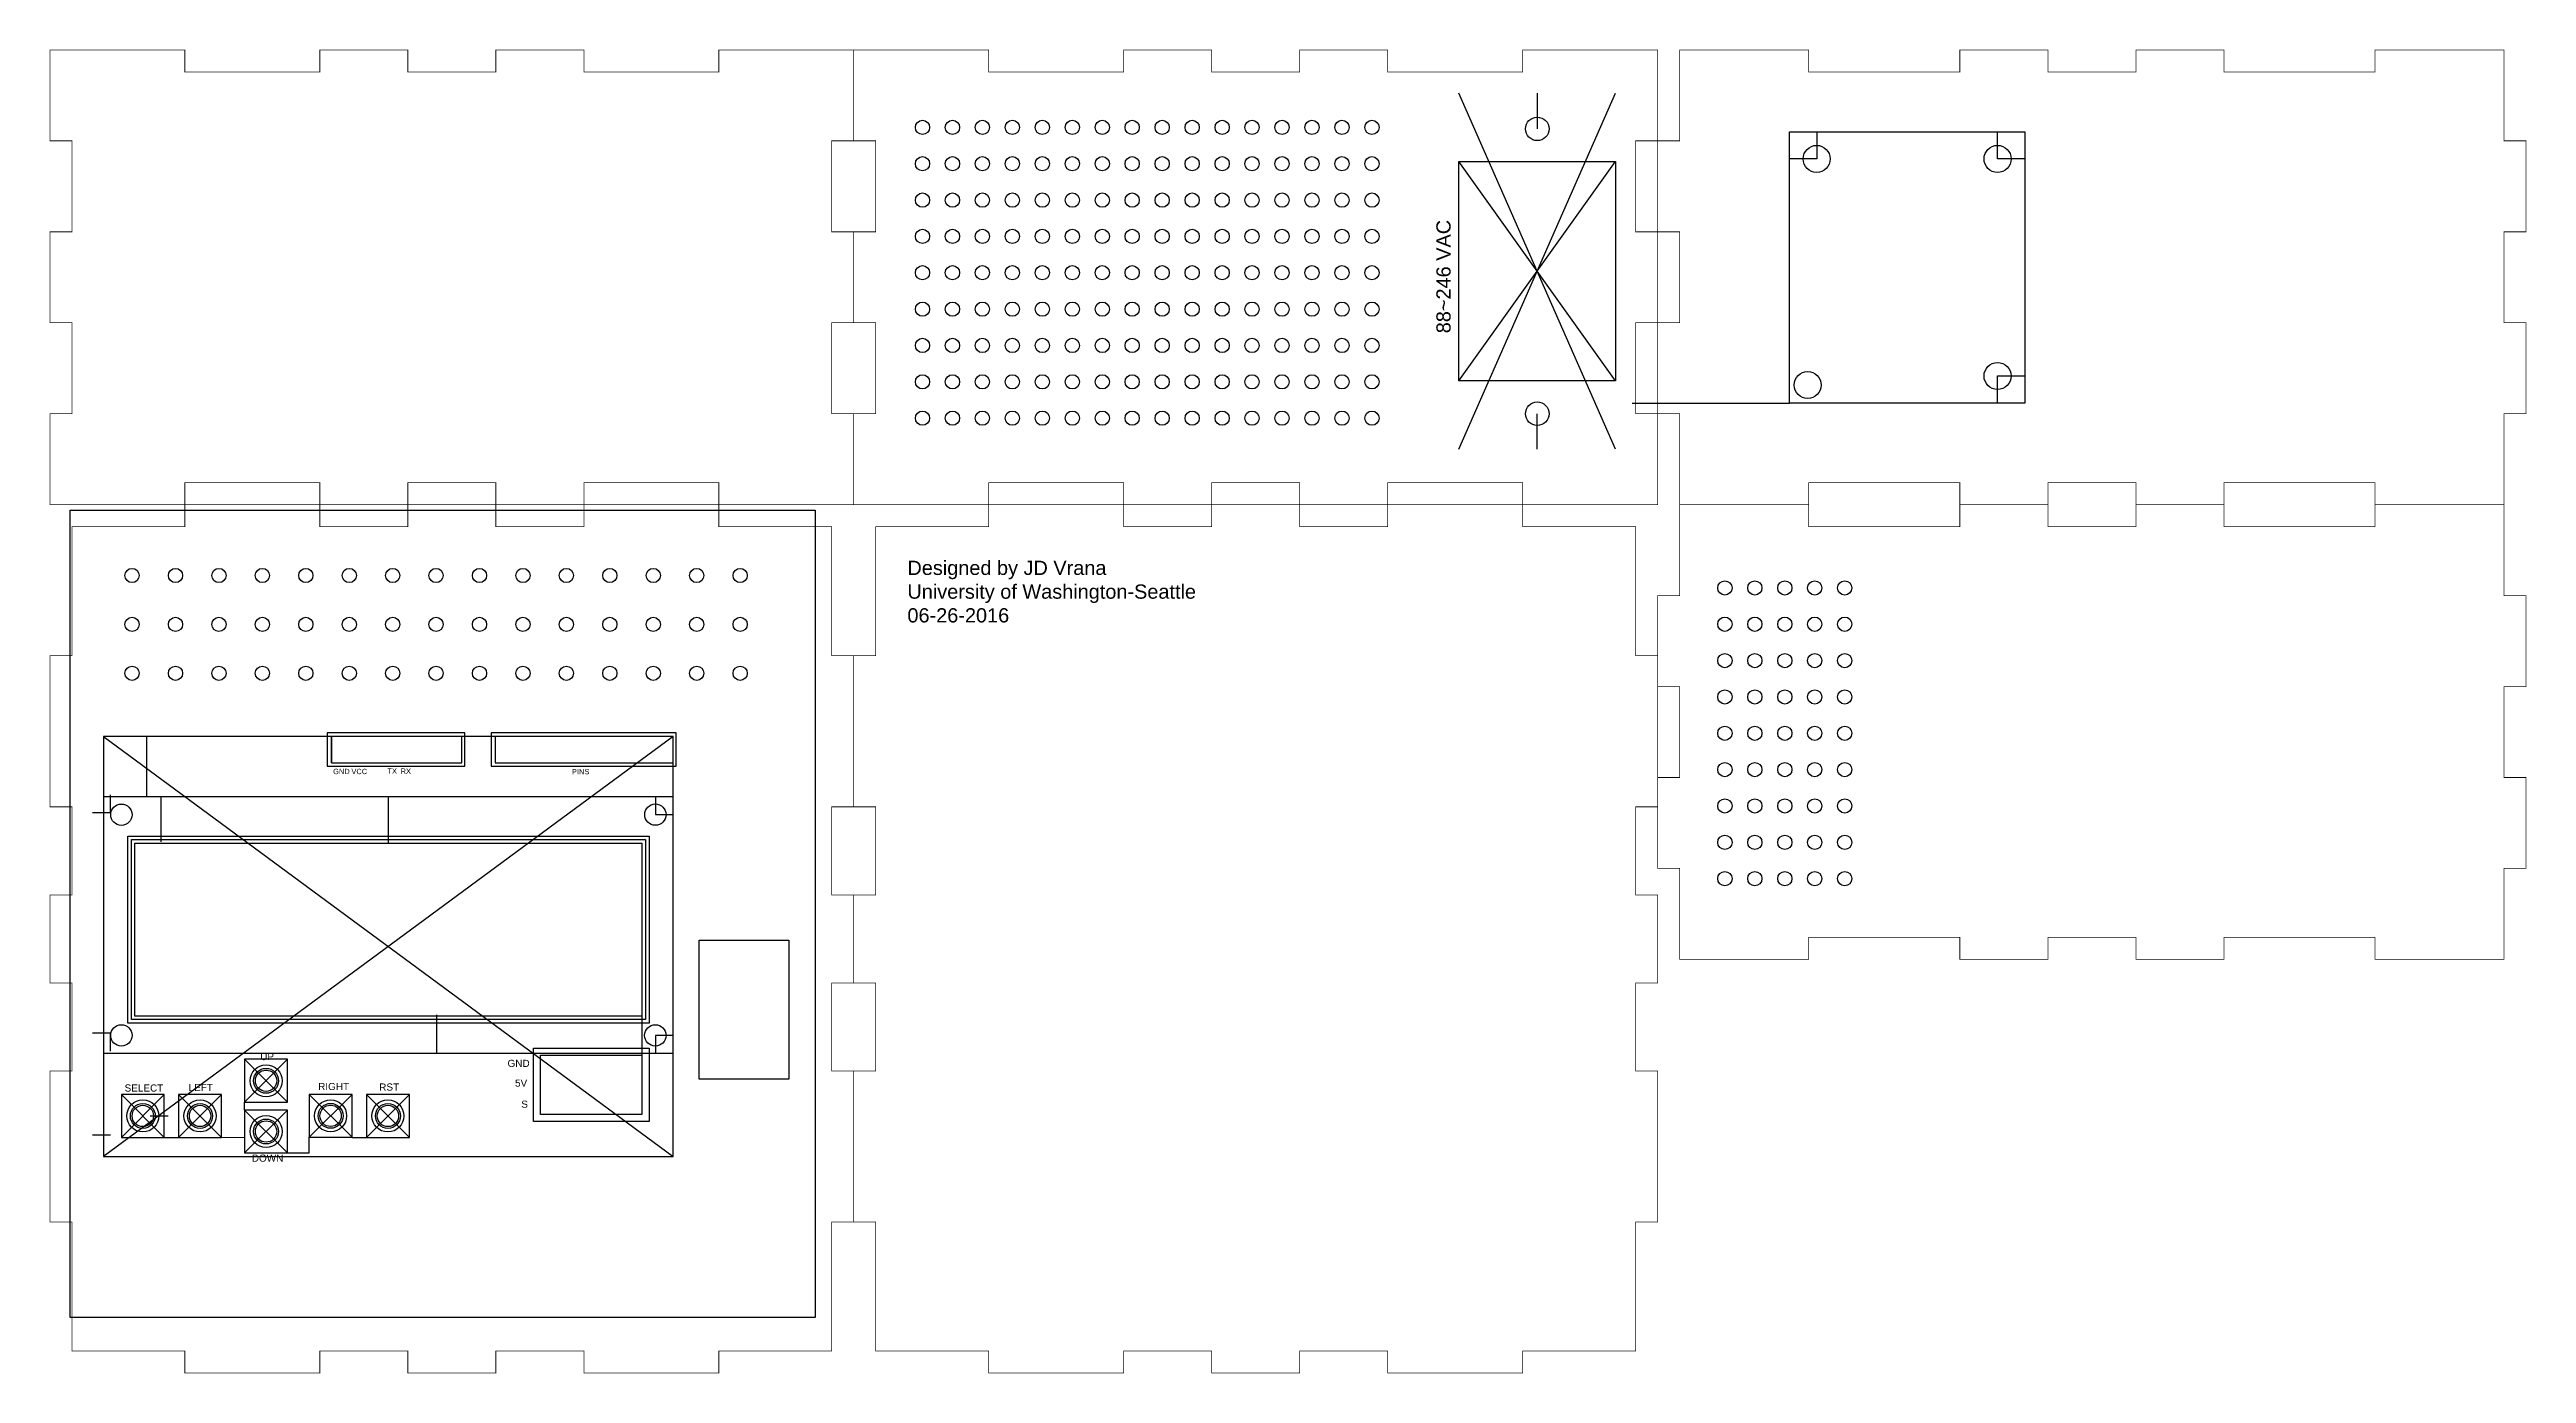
# Model space of a CAD drawing. Header units: inches. Extents: x 2.8 to 51.6, y -3 to 63.
# Drawn here: x 16.86 to 51.64, y 44.37 to 62.96 of the extents above; entities that cross this region are included whole.
import ezdxf

# ---------------------------------------------------------------- set-up
doc = ezdxf.new("R2010")
doc.units = ezdxf.units.IN
doc.header["$MEASUREMENT"] = 0
doc.layers.get('0').update_dxf_attribs({"color": 6})
for name, color, linetype in [('Cut', 1, 'Continuous'), ('Engrave', 2, 'Continuous'), ('Silk', 7, 'Continuous')]:
    doc.layers.add(name, color=color, linetype=linetype)
doc.styles.get("Standard").update_dxf_attribs({"font": 'Arial.ttf'})

# ---------------------------------------------------------------- blocks, each defined once
blk = doc.blocks.new('*U14')
blk.add_circle((0.038, 0.267), 0.1)
blk = doc.blocks.new('*U15')
at = {"layer": 'Cut', "color": 0, "linetype": 'ByBlock', "lineweight": -2, "transparency": 16777216}
for p in [(0, 0), (0.61, 0), (1.22, 0), (1.83, 0), (2.44, 0), (3.05, 0), (3.66, 0), (4.269, 0), (4.879, 0), (5.489, 0), (6.099, 0), (6.709, 0), (7.319, 0), (7.929, 0), (8.539, 0), (0, -0.686), (0.61, -0.686), (1.22, -0.686), (1.83, -0.686), (2.44, -0.686), (3.05, -0.686), (3.66, -0.686), (4.269, -0.686), (4.879, -0.686), (5.489, -0.686), (6.099, -0.686), (6.709, -0.686), (7.319, -0.686), (7.929, -0.686), (8.539, -0.686), (0, -1.372), (0.61, -1.372), (1.22, -1.372), (1.83, -1.372), (2.44, -1.372), (3.05, -1.372), (3.66, -1.372), (4.269, -1.372), (4.879, -1.372), (5.489, -1.372), (6.099, -1.372), (6.709, -1.372), (7.319, -1.372), (7.929, -1.372), (8.539, -1.372)]:
    blk.add_blockref('*U14', p, dxfattribs=at)
blk = doc.blocks.new('*U16')
blk.add_circle((0.038, 0.267), 0.1)
blk = doc.blocks.new('*U18')
at = {"layer": 'Cut', "color": 0, "linetype": 'ByBlock', "lineweight": -2, "transparency": 16777216}
for p in [(0, 0), (0.421, 0), (0.842, 0), (1.262, 0), (1.683, 0), (2.104, 0), (2.525, 0), (2.945, 0), (3.366, 0), (3.787, 0), (4.208, 0), (4.628, 0), (5.049, 0), (5.47, 0), (5.891, 0), (6.312, 0), (0, -0.51), (0.421, -0.51), (0.842, -0.51), (1.262, -0.51), (1.683, -0.51), (2.104, -0.51), (2.525, -0.51), (2.945, -0.51), (3.366, -0.51), (3.787, -0.51), (4.208, -0.51), (4.628, -0.51), (5.049, -0.51), (5.47, -0.51), (5.891, -0.51), (6.312, -0.51), (0, -1.021), (0.421, -1.021), (0.842, -1.021), (1.262, -1.021), (1.683, -1.021), (2.104, -1.021), (2.525, -1.021), (2.945, -1.021), (3.366, -1.021), (3.787, -1.021), (4.208, -1.021), (4.628, -1.021), (5.049, -1.021), (5.47, -1.021), (5.891, -1.021), (6.312, -1.021), (0, -1.531), (0.421, -1.531), (0.842, -1.531), (1.262, -1.531), (1.683, -1.531), (2.104, -1.531), (2.525, -1.531), (2.945, -1.531), (3.366, -1.531), (3.787, -1.531), (4.208, -1.531), (4.628, -1.531), (5.049, -1.531), (5.47, -1.531), (5.891, -1.531), (6.312, -1.531), (0, -2.041), (0.421, -2.041), (0.842, -2.041), (1.262, -2.041), (1.683, -2.041), (2.104, -2.041), (2.525, -2.041), (2.945, -2.041), (3.366, -2.041), (3.787, -2.041), (4.208, -2.041), (4.628, -2.041), (5.049, -2.041), (5.47, -2.041), (5.891, -2.041), (6.312, -2.041), (0, -2.552), (0.421, -2.552), (0.842, -2.552), (1.262, -2.552), (1.683, -2.552), (2.104, -2.552), (2.525, -2.552), (2.945, -2.552), (3.366, -2.552), (3.787, -2.552), (4.208, -2.552), (4.628, -2.552), (5.049, -2.552), (5.47, -2.552), (5.891, -2.552), (6.312, -2.552), (0, -3.062), (0.421, -3.062), (0.842, -3.062), (1.262, -3.062), (1.683, -3.062), (2.104, -3.062), (2.525, -3.062), (2.945, -3.062), (3.366, -3.062), (3.787, -3.062), (4.208, -3.062), (4.628, -3.062), (5.049, -3.062), (5.47, -3.062), (5.891, -3.062), (6.312, -3.062), (0, -3.573), (0.421, -3.573), (0.842, -3.573), (1.262, -3.573), (1.683, -3.573), (2.104, -3.573), (2.525, -3.573), (2.945, -3.573), (3.366, -3.573), (3.787, -3.573), (4.208, -3.573), (4.628, -3.573), (5.049, -3.573), (5.47, -3.573), (5.891, -3.573), (6.312, -3.573), (0, -4.083), (0.421, -4.083), (0.842, -4.083), (1.262, -4.083), (1.683, -4.083), (2.104, -4.083), (2.525, -4.083), (2.945, -4.083), (3.366, -4.083), (3.787, -4.083), (4.208, -4.083), (4.628, -4.083), (5.049, -4.083), (5.47, -4.083), (5.891, -4.083), (6.312, -4.083)]:
    blk.add_blockref('*U16', p, dxfattribs=at)
blk = doc.blocks.new('*U19')
blk.add_circle((0.038, 0.267), 0.1)
blk = doc.blocks.new('*U21')
at = {"layer": 'Cut', "color": 0, "linetype": 'ByBlock', "lineweight": -2, "transparency": 16777216}
for p in [(0, 0), (0.421, 0), (0.842, 0), (1.262, 0), (1.683, 0), (0, -0.51), (0.421, -0.51), (0.842, -0.51), (1.262, -0.51), (1.683, -0.51), (0, -1.021), (0.421, -1.021), (0.842, -1.021), (1.262, -1.021), (1.683, -1.021), (0, -1.531), (0.421, -1.531), (0.842, -1.531), (1.262, -1.531), (1.683, -1.531), (0, -2.041), (0.421, -2.041), (0.842, -2.041), (1.262, -2.041), (1.683, -2.041), (0, -2.552), (0.421, -2.552), (0.842, -2.552), (1.262, -2.552), (1.683, -2.552), (0, -3.062), (0.421, -3.062), (0.842, -3.062), (1.262, -3.062), (1.683, -3.062), (0, -3.573), (0.421, -3.573), (0.842, -3.573), (1.262, -3.573), (1.683, -3.573), (0, -4.083), (0.421, -4.083), (0.842, -4.083), (1.262, -4.083), (1.683, -4.083)]:
    blk.add_blockref('*U19', p, dxfattribs=at)

msp = doc.modelspace()

# ---------------------------------------------------------------- linework, layer by layer
for p, q in [((36.65172, 57.34342, 6.69957), (38.85172, 62.34342, 6.69957)), ((38.85172, 57.34342, 6.69957), (36.65172, 62.34342, 6.69957)), ((37.75172, 62.34342, 6.69957), (37.75172, 61.84342, 6.69957)), ((36.65172, 58.30342, 6.69957), (38.85172, 61.38342, 6.69957)), ((38.85172, 58.30342, 6.69957), (36.65172, 61.38342, 6.69957)), ((37.75172, 57.34342, 6.69957), (37.75172, 57.84342, 6.69957)), ((39.08477, 57.99245, 4.48237), (41.29477, 57.99245, 4.48237))]:
    msp.add_line(p, q)
at = {"elevation": 4.48237}
for points in [[(41.29477, 57.99245), (41.29477, 61.80245), (44.59677, 61.80245), (44.59677, 57.99245)], [(41.29477, 61.80245), (41.67577, 61.80245), (41.67577, 61.42145), (41.29477, 61.42145)], [(44.59677, 61.80245), (44.59677, 61.42145), (44.21577, 61.42145), (44.21577, 61.80245)], [(44.59677, 57.99245), (44.21577, 57.99245), (44.21577, 58.37345), (44.59677, 58.37345)]]:
    msp.add_lwpolyline(points, close=True, dxfattribs=at)
msp.add_lwpolyline([(17.14803, 56.4887), (27.61147, 56.4887), (27.61147, 45.15305), (17.14803, 45.15305)], close=True)
at = {"layer": 'Cut', "elevation": 4.48237}
for points in [[(16.86477, 62.95245, 0.0103, 0.0103, 0), (18.75997, 62.95245, 0.0103, 0.0103, 0), (18.75997, 62.64345, 0.0103, 0.0103, 0), (20.65518, 62.64345, 0.0103, 0.0103, 0), (20.65518, 62.95245, 0.0103, 0.0103, 0), (21.89116, 62.95245, 0.0103, 0.0103, 0), (21.89116, 62.64345, 0.0103, 0.0103, 0), (23.1272, 62.64345, 0.0103, 0.0103, 0), (23.1272, 62.95245, 0.0103, 0.0103, 0), (24.36317, 62.95245, 0.0103, 0.0103, 0), (24.36317, 62.64345, 0.0103, 0.0103, 0), (26.25838, 62.64345, 0.0103, 0.0103, 0), (26.25838, 62.95245, 0.0103, 0.0103, 0), (28.15357, 62.95245, 0.0103, 0.0103, 0), (28.15357, 61.67525, 0.0103, 0.0103, 0), (27.84457, 61.67525, 0.0103, 0.0103, 0), (27.84457, 60.39805, 0.0103, 0.0103, 0), (28.15357, 60.39805, 0.0103, 0.0103, 0), (28.15357, 59.12085, 0.0103, 0.0103, 0), (27.84457, 59.12085, 0.0103, 0.0103, 0), (27.84457, 57.84365, 0.0103, 0.0103, 0), (28.15357, 57.84365, 0.0103, 0.0103, 0), (28.15357, 56.56645, 0.0103, 0.0103, 0), (26.25838, 56.56645, 0.0103, 0.0103, 0), (26.25838, 56.87545, 0.0103, 0.0103, 0), (24.36317, 56.87545, 0.0103, 0.0103, 0), (24.36317, 56.56645, 0.0103, 0.0103, 0), (23.1272, 56.56645, 0.0103, 0.0103, 0), (23.1272, 56.87545, 0.0103, 0.0103, 0), (21.89116, 56.87545, 0.0103, 0.0103, 0), (21.89116, 56.56645, 0.0103, 0.0103, 0), (20.65518, 56.56645, 0.0103, 0.0103, 0), (20.65518, 56.87545, 0.0103, 0.0103, 0), (18.75997, 56.87545, 0.0103, 0.0103, 0), (18.75997, 56.56645, 0.0103, 0.0103, 0), (16.86477, 56.56645, 0.0103, 0.0103, 0), (16.86477, 57.84365, 0.0103, 0.0103, 0), (17.17379, 57.84365, 0.0103, 0.0103, 0), (17.17379, 59.12085, 0.0103, 0.0103, 0), (16.86477, 59.12085, 0.0103, 0.0103, 0), (16.86477, 60.39805, 0.0103, 0.0103, 0), (17.17379, 60.39805, 0.0103, 0.0103, 0), (17.17379, 61.67525, 0.0103, 0.0103, 0), (16.86477, 61.67525, 0.0103, 0.0103, 0), (16.86477, 62.95245, 0.0103, 0.0103, 0)], [(28.15357, 62.95245, 0.0103, 0.0103, 0), (30.04877, 62.95245, 0.0103, 0.0103, 0), (30.04877, 62.64345, 0.0103, 0.0103, 0), (31.94397, 62.64345, 0.0103, 0.0103, 0), (31.94397, 62.95245, 0.0103, 0.0103, 0), (33.17997, 62.95245, 0.0103, 0.0103, 0), (33.17997, 62.64345, 0.0103, 0.0103, 0), (34.41597, 62.64345, 0.0103, 0.0103, 0), (34.41597, 62.95245, 0.0103, 0.0103, 0), (35.65197, 62.95245, 0.0103, 0.0103, 0), (35.65197, 62.64345, 0.0103, 0.0103, 0), (37.54717, 62.64345, 0.0103, 0.0103, 0), (37.54717, 62.95245, 0.0103, 0.0103, 0), (39.44237, 62.95245, 0.0103, 0.0103, 0), (39.44237, 61.67525, 0.0103, 0.0103, 0), (39.13337, 61.67525, 0.0103, 0.0103, 0), (39.13337, 60.39805, 0.0103, 0.0103, 0), (39.44237, 60.39805, 0.0103, 0.0103, 0), (39.44237, 59.12085, 0.0103, 0.0103, 0), (39.13337, 59.12085, 0.0103, 0.0103, 0), (39.13337, 57.84365, 0.0103, 0.0103, 0), (39.44237, 57.84365, 0.0103, 0.0103, 0), (39.44237, 56.56645, 0.0103, 0.0103, 0), (37.54717, 56.56645, 0.0103, 0.0103, 0), (37.54717, 56.87545, 0.0103, 0.0103, 0), (35.65197, 56.87545, 0.0103, 0.0103, 0), (35.65197, 56.56645, 0.0103, 0.0103, 0), (34.41597, 56.56645, 0.0103, 0.0103, 0), (34.41597, 56.87545, 0.0103, 0.0103, 0), (33.17997, 56.87545, 0.0103, 0.0103, 0), (33.17997, 56.56645, 0.0103, 0.0103, 0), (31.94397, 56.56645, 0.0103, 0.0103, 0), (31.94397, 56.87545, 0.0103, 0.0103, 0), (30.04877, 56.87545, 0.0103, 0.0103, 0), (30.04877, 56.56645, 0.0103, 0.0103, 0), (28.15357, 56.56645, 0.0103, 0.0103, 0), (28.15357, 57.84365, 0.0103, 0.0103, 0), (28.46257, 57.84365, 0.0103, 0.0103, 0), (28.46257, 59.12085, 0.0103, 0.0103, 0), (28.15357, 59.12085, 0.0103, 0.0103, 0), (28.15357, 60.39805, 0.0103, 0.0103, 0), (28.46257, 60.39805, 0.0103, 0.0103, 0), (28.46257, 61.67525, 0.0103, 0.0103, 0), (28.15357, 61.67525, 0.0103, 0.0103, 0), (28.15357, 62.95245, 0.0103, 0.0103, 0)], [(39.75137, 62.95245, 0.0103, 0.0103, 0), (41.56417, 62.95245, 0.0103, 0.0103, 0), (41.56417, 62.64345, 0.0103, 0.0103, 0), (43.68597, 62.64345, 0.0103, 0.0103, 0), (43.68597, 62.95245, 0.0103, 0.0103, 0), (44.92197, 62.95245, 0.0103, 0.0103, 0), (44.92197, 62.64345, 0.0103, 0.0103, 0), (46.15797, 62.64345, 0.0103, 0.0103, 0), (46.15797, 62.95245, 0.0103, 0.0103, 0), (47.39397, 62.95245, 0.0103, 0.0103, 0), (47.39397, 62.64345, 0.0103, 0.0103, 0), (49.51577, 62.64345, 0.0103, 0.0103, 0), (49.51577, 62.95245, 0.0103, 0.0103, 0), (51.32857, 62.95245, 0.0103, 0.0103, 0), (51.32857, 61.67525, 0.0103, 0.0103, 0), (51.63757, 61.67525, 0.0103, 0.0103, 0), (51.63757, 60.39805, 0.0103, 0.0103, 0), (51.32857, 60.39805, 0.0103, 0.0103, 0), (51.32857, 59.12085, 0.0103, 0.0103, 0), (51.63757, 59.12085, 0.0103, 0.0103, 0), (51.63757, 57.84365, 0.0103, 0.0103, 0), (51.32857, 57.84365, 0.0103, 0.0103, 0), (51.32857, 56.56645, 0.0103, 0.0103, 0), (49.51577, 56.56645, 0.0103, 0.0103, 0), (49.51577, 56.87545, 0.0103, 0.0103, 0), (47.39397, 56.87545, 0.0103, 0.0103, 0), (47.39397, 56.56645, 0.0103, 0.0103, 0), (46.15797, 56.56645, 0.0103, 0.0103, 0), (46.15797, 56.87545, 0.0103, 0.0103, 0), (44.92197, 56.87545, 0.0103, 0.0103, 0), (44.92197, 56.56645, 0.0103, 0.0103, 0), (43.68597, 56.56645, 0.0103, 0.0103, 0), (43.68597, 56.87545, 0.0103, 0.0103, 0), (41.56417, 56.87545, 0.0103, 0.0103, 0), (41.56417, 56.56645, 0.0103, 0.0103, 0), (39.75137, 56.56645, 0.0103, 0.0103, 0), (39.75137, 57.84365, 0.0103, 0.0103, 0), (39.44237, 57.84365, 0.0103, 0.0103, 0), (39.44237, 59.12085, 0.0103, 0.0103, 0), (39.75137, 59.12085, 0.0103, 0.0103, 0), (39.75137, 60.39805, 0.0103, 0.0103, 0), (39.44237, 60.39805, 0.0103, 0.0103, 0), (39.44237, 61.67525, 0.0103, 0.0103, 0), (39.75137, 61.67525, 0.0103, 0.0103, 0), (39.75137, 62.95245, 0.0103, 0.0103, 0)], [(17.17379, 56.25745, 0.0103, 0.0103, 0), (18.75997, 56.25745, 0.0103, 0.0103, 0), (18.75997, 56.56645, 0.0103, 0.0103, 0), (20.65518, 56.56645, 0.0103, 0.0103, 0), (20.65518, 56.25745, 0.0103, 0.0103, 0), (21.89116, 56.25745, 0.0103, 0.0103, 0), (21.89116, 56.56645, 0.0103, 0.0103, 0), (23.1272, 56.56645, 0.0103, 0.0103, 0), (23.1272, 56.25745, 0.0103, 0.0103, 0), (24.36317, 56.25745, 0.0103, 0.0103, 0), (24.36317, 56.56645, 0.0103, 0.0103, 0), (26.25838, 56.56645, 0.0103, 0.0103, 0), (26.25838, 56.25745, 0.0103, 0.0103, 0), (27.84457, 56.25745, 0.0103, 0.0103, 0), (27.84457, 54.44465, 0.0103, 0.0103, 0), (28.15357, 54.44465, 0.0103, 0.0103, 0), (28.15357, 52.32285, 0.0103, 0.0103, 0), (27.84457, 52.32285, 0.0103, 0.0103, 0), (27.84457, 51.08682, 0.0103, 0.0103, 0), (28.15357, 51.08682, 0.0103, 0.0103, 0), (28.15357, 49.85084, 0.0103, 0.0103, 0), (27.84457, 49.85084, 0.0103, 0.0103, 0), (27.84457, 48.61486, 0.0103, 0.0103, 0), (28.15357, 48.61486, 0.0103, 0.0103, 0), (28.15357, 46.49305, 0.0103, 0.0103, 0), (27.84457, 46.49305, 0.0103, 0.0103, 0), (27.84457, 44.68022, 0.0103, 0.0103, 0), (26.25838, 44.68022, 0.0103, 0.0103, 0), (26.25838, 44.37125, 0.0103, 0.0103, 0), (24.36317, 44.37125, 0.0103, 0.0103, 0), (24.36317, 44.68022, 0.0103, 0.0103, 0), (23.1272, 44.68022, 0.0103, 0.0103, 0), (23.1272, 44.37125, 0.0103, 0.0103, 0), (21.89116, 44.37125, 0.0103, 0.0103, 0), (21.89116, 44.68022, 0.0103, 0.0103, 0), (20.65518, 44.68022, 0.0103, 0.0103, 0), (20.65518, 44.37125, 0.0103, 0.0103, 0), (18.75997, 44.37125, 0.0103, 0.0103, 0), (18.75997, 44.68022, 0.0103, 0.0103, 0), (17.17379, 44.68022, 0.0103, 0.0103, 0), (17.17379, 46.49305, 0.0103, 0.0103, 0), (16.86477, 46.49305, 0.0103, 0.0103, 0), (16.86477, 48.61486, 0.0103, 0.0103, 0), (17.17379, 48.61486, 0.0103, 0.0103, 0), (17.17379, 49.85084, 0.0103, 0.0103, 0), (16.86477, 49.85084, 0.0103, 0.0103, 0), (16.86477, 51.08682, 0.0103, 0.0103, 0), (17.17379, 51.08682, 0.0103, 0.0103, 0), (17.17379, 52.32285, 0.0103, 0.0103, 0), (16.86477, 52.32285, 0.0103, 0.0103, 0), (16.86477, 54.44465, 0.0103, 0.0103, 0), (17.17379, 54.44465, 0.0103, 0.0103, 0), (17.17379, 56.25745, 0.0103, 0.0103, 0)], [(28.46257, 56.25745, 0.0103, 0.0103, 0), (30.04877, 56.25745, 0.0103, 0.0103, 0), (30.04877, 56.56645, 0.0103, 0.0103, 0), (31.94397, 56.56645, 0.0103, 0.0103, 0), (31.94397, 56.25745, 0.0103, 0.0103, 0), (33.17997, 56.25745, 0.0103, 0.0103, 0), (33.17997, 56.56645, 0.0103, 0.0103, 0), (34.41597, 56.56645, 0.0103, 0.0103, 0), (34.41597, 56.25745, 0.0103, 0.0103, 0), (35.65197, 56.25745, 0.0103, 0.0103, 0), (35.65197, 56.56645, 0.0103, 0.0103, 0), (37.54717, 56.56645, 0.0103, 0.0103, 0), (37.54717, 56.25745, 0.0103, 0.0103, 0), (39.13337, 56.25745, 0.0103, 0.0103, 0), (39.13337, 54.44465, 0.0103, 0.0103, 0), (39.44237, 54.44465, 0.0103, 0.0103, 0), (39.44237, 52.32285, 0.0103, 0.0103, 0), (39.13337, 52.32285, 0.0103, 0.0103, 0), (39.13337, 51.08682, 0.0103, 0.0103, 0), (39.44237, 51.08682, 0.0103, 0.0103, 0), (39.44237, 49.85084, 0.0103, 0.0103, 0), (39.13337, 49.85084, 0.0103, 0.0103, 0), (39.13337, 48.61486, 0.0103, 0.0103, 0), (39.44237, 48.61486, 0.0103, 0.0103, 0), (39.44237, 46.49305, 0.0103, 0.0103, 0), (39.13337, 46.49305, 0.0103, 0.0103, 0), (39.13337, 44.68022, 0.0103, 0.0103, 0), (37.54717, 44.68022, 0.0103, 0.0103, 0), (37.54717, 44.37125, 0.0103, 0.0103, 0), (35.65197, 44.37125, 0.0103, 0.0103, 0), (35.65197, 44.68022, 0.0103, 0.0103, 0), (34.41597, 44.68022, 0.0103, 0.0103, 0), (34.41597, 44.37125, 0.0103, 0.0103, 0), (33.17997, 44.37125, 0.0103, 0.0103, 0), (33.17997, 44.68022, 0.0103, 0.0103, 0), (31.94397, 44.68022, 0.0103, 0.0103, 0), (31.94397, 44.37125, 0.0103, 0.0103, 0), (30.04877, 44.37125, 0.0103, 0.0103, 0), (30.04877, 44.68022, 0.0103, 0.0103, 0), (28.46257, 44.68022, 0.0103, 0.0103, 0), (28.46257, 46.49305, 0.0103, 0.0103, 0), (28.15357, 46.49305, 0.0103, 0.0103, 0), (28.15357, 48.61486, 0.0103, 0.0103, 0), (28.46257, 48.61486, 0.0103, 0.0103, 0), (28.46257, 49.85084, 0.0103, 0.0103, 0), (28.15357, 49.85084, 0.0103, 0.0103, 0), (28.15357, 51.08682, 0.0103, 0.0103, 0), (28.46257, 51.08682, 0.0103, 0.0103, 0), (28.46257, 52.32285, 0.0103, 0.0103, 0), (28.15357, 52.32285, 0.0103, 0.0103, 0), (28.15357, 54.44465, 0.0103, 0.0103, 0), (28.46257, 54.44465, 0.0103, 0.0103, 0), (28.46257, 56.25745, 0.0103, 0.0103, 0)], [(39.75137, 56.56645, 0.0103, 0.0103, 0), (41.56417, 56.56645, 0.0103, 0.0103, 0), (41.56417, 56.25745, 0.0103, 0.0103, 0), (43.68597, 56.25745, 0.0103, 0.0103, 0), (43.68597, 56.56645, 0.0103, 0.0103, 0), (44.92197, 56.56645, 0.0103, 0.0103, 0), (44.92197, 56.25745, 0.0103, 0.0103, 0), (46.15797, 56.25745, 0.0103, 0.0103, 0), (46.15797, 56.56645, 0.0103, 0.0103, 0), (47.39397, 56.56645, 0.0103, 0.0103, 0), (47.39397, 56.25745, 0.0103, 0.0103, 0), (49.51577, 56.25745, 0.0103, 0.0103, 0), (49.51577, 56.56645, 0.0103, 0.0103, 0), (51.32857, 56.56645, 0.0103, 0.0103, 0), (51.32857, 55.28925, 0.0103, 0.0103, 0), (51.63757, 55.28925, 0.0103, 0.0103, 0), (51.63757, 54.01202, 0.0103, 0.0103, 0), (51.32857, 54.01202, 0.0103, 0.0103, 0), (51.32857, 52.73486, 0.0103, 0.0103, 0), (51.63757, 52.73486, 0.0103, 0.0103, 0), (51.63757, 51.45764, 0.0103, 0.0103, 0), (51.32857, 51.45764, 0.0103, 0.0103, 0), (51.32857, 50.18042, 0.0103, 0.0103, 0), (49.51577, 50.18042, 0.0103, 0.0103, 0), (49.51577, 50.48945, 0.0103, 0.0103, 0), (47.39397, 50.48945, 0.0103, 0.0103, 0), (47.39397, 50.18042, 0.0103, 0.0103, 0), (46.15797, 50.18042, 0.0103, 0.0103, 0), (46.15797, 50.48945, 0.0103, 0.0103, 0), (44.92197, 50.48945, 0.0103, 0.0103, 0), (44.92197, 50.18042, 0.0103, 0.0103, 0), (43.68597, 50.18042, 0.0103, 0.0103, 0), (43.68597, 50.48945, 0.0103, 0.0103, 0), (41.56417, 50.48945, 0.0103, 0.0103, 0), (41.56417, 50.18042, 0.0103, 0.0103, 0), (39.75137, 50.18042, 0.0103, 0.0103, 0), (39.75137, 51.45764, 0.0103, 0.0103, 0), (39.44237, 51.45764, 0.0103, 0.0103, 0), (39.44237, 52.73486, 0.0103, 0.0103, 0), (39.75137, 52.73486, 0.0103, 0.0103, 0), (39.75137, 54.01202, 0.0103, 0.0103, 0), (39.44237, 54.01202, 0.0103, 0.0103, 0), (39.44237, 55.28925, 0.0103, 0.0103, 0), (39.75137, 55.28925, 0.0103, 0.0103, 0), (39.75137, 56.56645, 0.0103, 0.0103, 0)]]:
    msp.add_lwpolyline(points, format="xyseb", close=True, dxfattribs=at)
at = {"layer": 'Cut'}
for points, elevation in [([(36.65172, 58.30342), (36.65172, 61.38342), (38.85172, 61.38342), (38.85172, 58.30342)], 6.69957), ([(20.7602, 52.89191), (22.6902, 52.89191), (22.6902, 53.36282), (20.7602, 53.36282)], 8.96474), ([(23.0602, 52.89191), (25.6602, 52.89191), (25.6602, 53.36282), (23.0602, 53.36282)], 8.96474), ([(18.00829, 51.86262), (25.22829, 51.86262), (25.22911, 49.33489), (18.00911, 49.33489)], 8.96474), ([(25.9812, 50.45224), (27.2412, 50.45224), (27.2412, 48.49924), (25.9812, 48.49924)], 4.48237), ([(23.65609, 48.93489), (25.27909, 48.93489), (25.27909, 47.90489), (23.65609, 47.90489)], 8.96474)]:
    msp.add_lwpolyline(points, close=True, dxfattribs=dict(at, elevation=elevation))
for centre, radius in [((37.75172, 61.84342, 6.69957), 0.165), ((41.67577, 61.42145, 4.48237), 0.1905), ((44.21577, 61.42145, 4.48237), 0.1905), ((41.54877, 58.24645, 4.48237), 0.1905), ((44.21577, 58.37345, 4.48237), 0.1905), ((37.75172, 57.84342, 6.69957), 0.165), ((17.8683, 52.21164, 8.96474), 0.15), ((25.3683, 52.21337, 8.96474), 0.15), ((17.8683, 49.11262, 8.96474), 0.15), ((25.36691, 49.11262, 8.96474), 0.15), ((19.9008, 48.47588, 8.96474), 0.225), ((18.1698, 47.98262, 8.96474), 0.225), ((18.9728, 47.98262, 8.96474), 0.225), ((20.8068, 47.98388, 8.96474), 0.225), ((21.61107, 47.98262, 8.96474), 0.225), ((19.9008, 47.76388, 8.96474), 0.225)]:
    msp.add_circle(centre, radius, dxfattribs=at)
at = {"layer": 'Silk'}
for p, q in [((17.6183, 53.31262, 8.96474), (25.6183, 47.41262, 8.96474)), ((25.6183, 53.31262, 8.96474), (17.6183, 47.41262, 8.96474)), ((18.22334, 53.31262, 8.96474), (18.22334, 52.46262, 8.96474)), ((20.8183, 52.94171, 8.96474), (20.8183, 53.31262, 8.96474)), ((22.6483, 52.94171, 8.96474), (22.6483, 53.31262, 8.96474)), ((23.1183, 53.31171, 8.96474), (23.1183, 52.94171, 8.96474)), ((20.8183, 52.94171, 8.96474), (22.6483, 52.94171, 8.96474)), ((23.1183, 52.94171, 8.96474), (25.6183, 52.94171, 8.96474)), ((17.4644, 52.2418, 9.89948), (17.7144, 52.2418, 9.89948)), ((17.7144, 52.2418, 9.89948), (17.7144, 52.4918, 9.89948)), ((18.42243, 52.46262, 8.96474), (18.42243, 51.83262, 8.96474)), ((21.6183, 51.81262, 8.96474), (21.6183, 52.46262, 8.96474)), ((25.3683, 52.46337, 8.96474), (25.3683, 52.21337, 8.96474)), ((25.3683, 52.21337, 8.96474), (25.6183, 52.21337, 8.96474)), ((22.29811, 48.86262, 8.96474), (22.29811, 49.40262, 8.96474)), ((17.7144, 49.14278, 9.89948), (17.4644, 49.14278, 9.89948)), ((17.7144, 48.89278, 9.89948), (17.7144, 49.14278, 9.89948)), ((25.17909, 49.38489, 8.96474), (25.17909, 48.83489, 8.96474)), ((25.61691, 49.11262, 8.96474), (25.36691, 49.11262, 8.96474)), ((25.36691, 49.11262, 8.96474), (25.36691, 48.86262, 8.96474)), ((19.5993, 48.77738, 8.96474), (20.2023, 48.17438, 8.96474)), ((20.2023, 48.77738, 8.96474), (19.5993, 48.17438, 8.96474)), ((17.8683, 48.28412, 8.96474), (18.4713, 47.68112, 8.96474)), ((18.4713, 48.28412, 8.96474), (17.8683, 47.68112, 8.96474)), ((18.6713, 48.28412, 8.96474), (19.2743, 47.68112, 8.96474)), ((19.2743, 48.28412, 8.96474), (18.6713, 47.68112, 8.96474)), ((19.5993, 48.06538, 8.96474), (19.5993, 48.17438, 8.96474)), ((19.5993, 48.06538, 8.96474), (20.2023, 47.46238, 8.96474)), ((20.2023, 48.06538, 8.96474), (19.5993, 47.46238, 8.96474)), ((20.5053, 48.28538, 8.96474), (21.1083, 47.68238, 8.96474)), ((21.1083, 48.28538, 8.96474), (20.5053, 47.68238, 8.96474)), ((21.30957, 48.28412, 8.96474), (21.91257, 47.68112, 8.96474)), ((21.91257, 48.28412, 8.96474), (21.30957, 47.68112, 8.96474)), ((17.7144, 47.71128, 9.89948), (17.4644, 47.71128, 9.89948)), ((18.52495, 47.97867, 9.89948), (18.27495, 47.97867, 9.89948)), ((18.4713, 47.68112, 8.96474), (18.6713, 47.68112, 8.96474)), ((19.2743, 47.68112, 8.96474), (19.5993, 47.68238, 8.96474)), ((19.5993, 47.68238, 8.96474), (19.5993, 47.46238, 8.96474)), ((20.5053, 47.46238, 8.96474), (20.5053, 47.68238, 8.96474)), ((21.10957, 47.68112, 8.96474), (21.30957, 47.68112, 8.96474)), ((20.2023, 47.46238, 8.96474), (20.5053, 47.46238, 8.96474))]:
    msp.add_line(p, q, dxfattribs=at)
at = {"layer": 'Silk', "elevation": 8.96474}
for points in [[(17.6183, 47.41262), (25.6183, 47.41262), (25.6183, 53.31262), (17.6183, 53.31262)], [(20.8183, 52.94171), (22.6483, 52.94171), (22.6483, 53.31262), (20.8183, 53.31262)], [(23.1183, 52.94171), (25.6183, 52.94171), (25.6183, 53.31262), (23.1183, 53.31262)], [(17.6183, 48.86262), (25.6183, 48.86262), (25.6183, 52.46262), (17.6183, 52.46262)], [(17.95827, 51.91262), (25.27827, 51.91262), (25.27913, 49.28489), (17.95913, 49.28489)], [(18.0583, 51.81262), (25.1783, 51.81262), (25.17909, 49.38489), (18.05909, 49.38489)], [(19.5993, 48.17438), (20.2023, 48.17438), (20.2023, 48.77738), (19.5993, 48.77738)], [(23.75609, 48.83489), (25.17909, 48.83489), (25.17909, 48.00489), (23.75609, 48.00489)], [(17.8683, 47.68112), (18.4713, 47.68112), (18.4713, 48.28412), (17.8683, 48.28412)], [(18.6713, 47.68112), (19.2743, 47.68112), (19.2743, 48.28412), (18.6713, 48.28412)], [(19.5993, 47.46238), (20.2023, 47.46238), (20.2023, 48.06538), (19.5993, 48.06538)], [(20.5053, 47.68238), (21.1083, 47.68238), (21.1083, 48.28538), (20.5053, 48.28538)], [(21.30957, 47.68112), (21.91257, 47.68112), (21.91257, 48.28412), (21.30957, 48.28412)]]:
    msp.add_lwpolyline(points, close=True, dxfattribs=at)
at = {"layer": 'Silk'}
for centre, radius in [((19.9008, 48.47588, 8.96474), 0.175), ((19.9008, 48.47588, 8.96474), 0.15), ((18.1698, 47.98262, 8.96474), 0.175), ((18.1698, 47.98262, 8.96474), 0.15), ((18.9728, 47.98262, 8.96474), 0.175), ((18.9728, 47.98262, 8.96474), 0.15), ((20.8068, 47.98388, 8.96474), 0.175), ((20.8068, 47.98388, 8.96474), 0.15), ((21.61107, 47.98262, 8.96474), 0.175), ((21.61107, 47.98262, 8.96474), 0.15), ((19.9008, 47.76388, 8.96474), 0.175), ((19.9008, 47.76388, 8.96474), 0.15)]:
    msp.add_circle(centre, radius, dxfattribs=at)

# ---------------------------------------------------------------- block references
at = {"layer": 'Cut'}
for name, p in [('*U18', (29.08011, 61.59722)), ('*U15', (17.9808, 55.30425)), ('*U21', (40.34834, 55.13058))]:
    msp.add_blockref(name, p, dxfattribs=at)

# ---------------------------------------------------------------- texts
at = {"layer": 'Engrave', "insert": (36.33454, 58.97339), "char_height": 0.2, "attachment_point": 1, "rotation": 90}
msp.add_mtext_dynamic_manual_height_columns('88~246 VAC', width=1.9433371, gutter_width=1, heights=[0], dxfattribs=at)
at = {"layer": 'Engrave', "attachment_point": 1}
for s, width, heights, insert, char_height in [('Designed by JD Vrana\\PUniversity of Washington-Seattle\\P06-26-2016', 5.5313132, [1.29648], (28.90668, 55.77908), 0.2), ('GND', 0.686976, [0], (20.84186, 52.85718, 8.96474), 0.075), ('VCC', 0.686976, [0], (21.09879, 52.85718, 8.96474), 0.075), ('TX', 0.686976, [0], (21.60453, 52.86303, 8.96474), 0.075), ('RX', 0.686976, [0], (21.78955, 52.86142, 8.96474), 0.075), ('PINS', 0.686976, [0], (24.19524, 52.85462, 8.96474), 0.075), ('UP', 0.686976, [0], (19.81781, 48.86635, 8.96474), 0.1), ('GND', 0.686976, [0], (23.29116, 48.77092, 8.96474), 0.1), ('SELECT', 0.6615324, [0.20346], (17.91403, 48.42457, 8.96474), 0.1), ('LEFT', 0.686976, [0], (18.81246, 48.43207, 8.96474), 0.1), ('RIGHT', 0.686976, [0], (20.63137, 48.44576, 8.96474), 0.1), ('RST', 0.686976, [0], (21.4894, 48.43803, 8.96474), 0.1), ('5V', 0.686976, [0], (23.39645, 48.49351, 8.96474), 0.1), ('S', 0.686976, [0], (23.48437, 48.19761, 8.96474), 0.1), ('DOWN', 0.686976, [0], (19.70022, 47.44018, 8.96474), 0.1)]:
    msp.add_mtext_dynamic_manual_height_columns(s, width=width, gutter_width=1, heights=heights, dxfattribs=dict(at, insert=insert, char_height=char_height))

doc.saveas('drawing.dxf')
